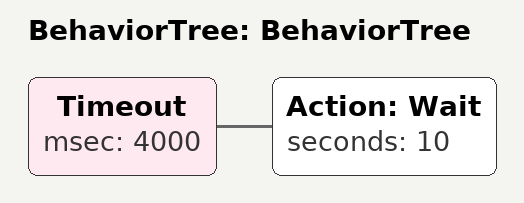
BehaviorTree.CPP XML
<?xml version="1.0" encoding="UTF-8"?>
<root BTCPP_format="4"
      main_tree_to_execute="BehaviorTree">
  <BehaviorTree ID="BehaviorTree">
    <Timeout msec="4000">
      <Action ID="Wait"
              seconds="10"/>
    </Timeout>
  </BehaviorTree>

</root>
